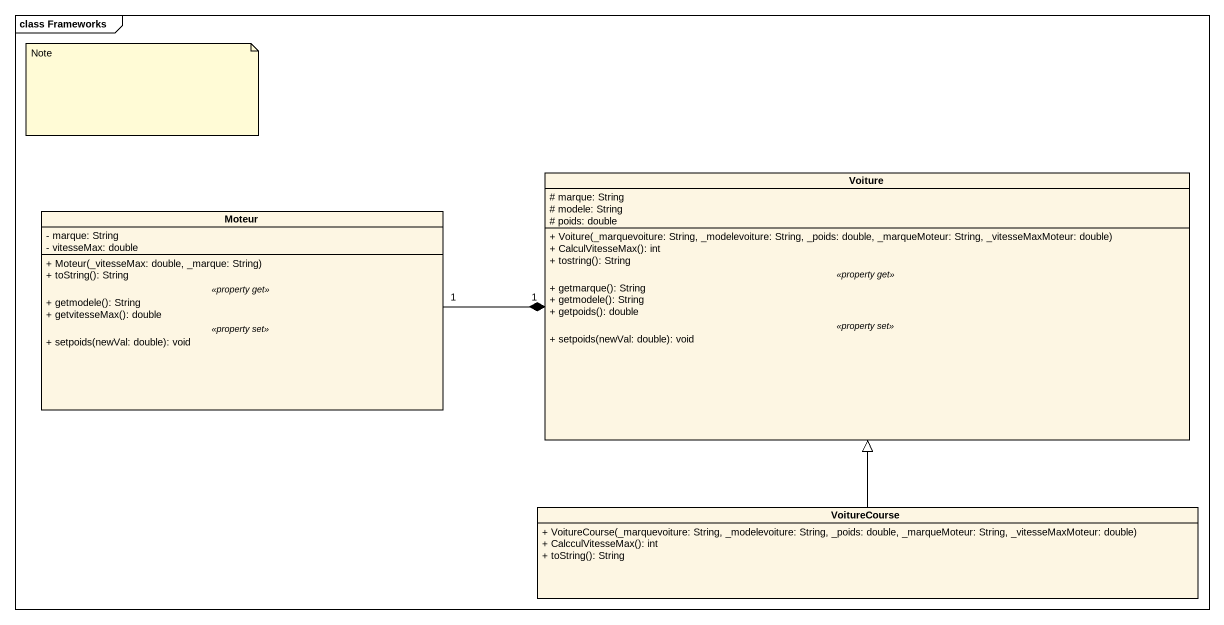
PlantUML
@startuml
mainframe class Frameworks
hide circle
hide empty members
skinparam classAttributeIconSize 0
class Moteur {
  - marque: String
  - vitesseMax: double
  --
  + Moteur(_vitesseMax: double, _marque: String)
  + toString(): String
  .. <<property get>> ..
  + getmodele(): String
  + getvitesseMax(): double
  .. <<property set>> ..
  + setpoids(newVal: double): void
}
class Voiture {
  # marque: String
  # modele: String
  # poids: double
  --
  + Voiture(_marquevoiture: String, _modelevoiture: String, _poids: double, _marqueMoteur: String, _vitesseMaxMoteur: double)
  + CalculVitesseMax(): int
  + tostring(): String
  .. <<property get>> ..
  + getmarque(): String
  + getmodele(): String
  + getpoids(): double
  .. <<property set>> ..
  + setpoids(newVal: double): void
}
class VoitureCourse {
  + VoitureCourse(_marquevoiture: String, _modelevoiture: String, _poids: double, _marqueMoteur: String, _vitesseMaxMoteur: double)
  + CalcculVitesseMax(): int
  + toString(): String
}
Moteur "1" -right-* "1" Voiture
VoitureCourse -up-|> Voiture
note as N1
  Note
end note
@enduml
